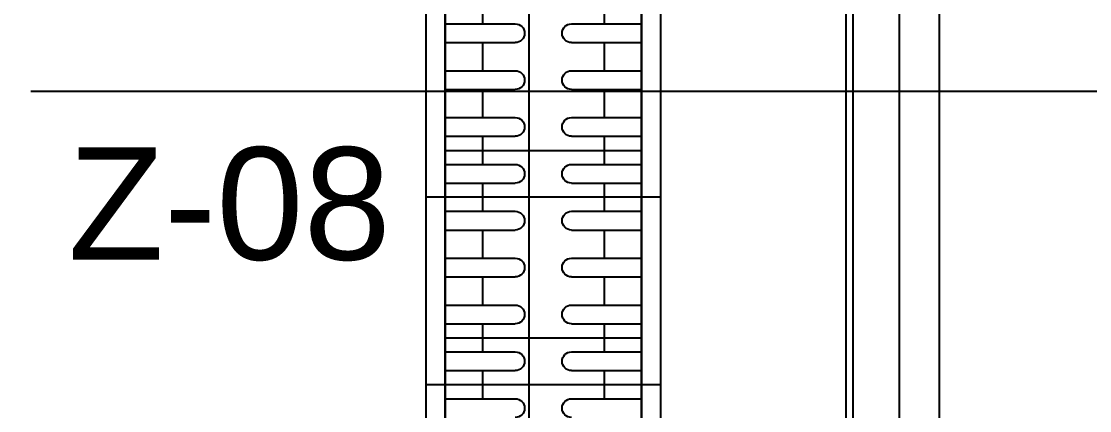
# Model space of a CAD drawing. Header units: inches. Extents: x 21 to 38546, y 13 to 15001.
# Drawn here: x 4344.9 to 4401.9, y 1151.4 to 1172.2 of the extents above; entities that cross this region are included whole.
import ezdxf

# ---------------------------------------------------------------- set-up
doc = ezdxf.new("R2010")
doc.units = ezdxf.units.IN
doc.header["$MEASUREMENT"] = 0
for name, color, linetype in [('pex_boru_dönüş', 5, 'Continuous'), ('pex_boru_gidiş', 1, 'Continuous'), ('RAD-MAHAL', 2, 'Continuous'), ('RAST-IST-RADYATÖR-DİNAMİK BLOK', 83, 'Continuous')]:
    doc.layers.add(name, color=color, linetype=linetype)
doc.layers.add('Z_MİM_-KM-WALL', color=8, linetype='Continuous', lineweight=25)
doc.layers.add('Z_MİM_-KM-WALL-PLASTER', color=8, linetype='Continuous', lineweight=25)
doc.styles.get("Standard").update_dxf_attribs({"font": 'arial.ttf'})

# ---------------------------------------------------------------- blocks, each defined once
blk = doc.blocks.new('IS_RADYATOR_TAG_MRD')
at = {"layer": 'RAD-MAHAL'}
blk.add_lwpolyline([(0, 0), (130, 0), (130, 36), (0, 36)], dxfattribs=at)
blk = doc.blocks.new('IS_RADYATOR-PLAN-120')
at = {"layer": 'RAST-IST-RADYATÖR-DİNAMİK BLOK', "color": 7}
for p, q in [((110.75, 11.5), (110.75, 7.75)), ((111.75, 11.5), (111.75, 7.75)), ((113.25, 11.5), (113.25, 7.75)), ((114.25, 11.5), (114.25, 7.75)), ((115.75, 11.5), (115.75, 7.75)), ((116.75, 11.5), (116.75, 7.75)), ((110, 9.5), (110.75, 9.5)), ((111.75, 9.5), (112.5, 9.5)), ((112.5, 9.5), (113.25, 9.5)), ((114.25, 9.5), (115, 9.5)), ((115, 9.5), (115.75, 9.5)), ((116.75, 9.5), (117.5, 9.5)), ((110.75, 4.75), (110.75, 1)), ((111.75, 4.75), (111.75, 1)), ((113.25, 4.75), (113.25, 1)), ((114.25, 4.75), (114.25, 1)), ((115.75, 4.75), (115.75, 1)), ((116.75, 4.75), (116.75, 1)), ((110, 3), (110.75, 3)), ((111.75, 3), (112.5, 3)), ((112.5, 3), (113.25, 3)), ((114.25, 3), (115, 3)), ((115, 3), (115.75, 3)), ((116.75, 3), (117.5, 3))]:
    blk.add_line(p, q, dxfattribs=at)
at = {"layer": 'RAST-IST-RADYATÖR-DİNAMİK BLOK'}
for points in [[(0, 0), (120, 0), (120, 12.5), (0, 12.5)], [(2.5, 11.5), (117.5, 11.5), (117.5, 1), (2.5, 1)]]:
    blk.add_lwpolyline(points, dxfattribs=at)
at = {"layer": 'RAST-IST-RADYATÖR-DİNAMİK BLOK', "color": 7}
for centre, start, end in [((111.25, 7.75), 180, 0), ((113.75, 7.75), 180, 0), ((116.25, 7.75), 180, 0), ((111.25, 4.75), 0, 180), ((113.75, 4.75), 0, 180), ((116.25, 4.75), 0, 180)]:
    blk.add_arc(centre, 0.5, start, end, dxfattribs=at)
blk = doc.blocks.new('IS_RADYATOR-PLAN-130')
at = {"layer": 'RAST-IST-RADYATÖR-DİNAMİK BLOK', "color": 7}
for p, q in [((110.75, 11.5), (110.75, 7.75)), ((111.75, 11.5), (111.75, 7.75)), ((113.25, 11.5), (113.25, 7.75)), ((114.25, 11.5), (114.25, 7.75)), ((115.75, 11.5), (115.75, 7.75)), ((116.75, 11.5), (116.75, 7.75)), ((118.25, 11.5), (118.25, 7.75)), ((119.25, 11.5), (119.25, 7.75)), ((120.75, 11.5), (120.75, 7.75)), ((121.75, 11.5), (121.75, 7.75)), ((123.25, 11.5), (123.25, 7.75)), ((124.25, 11.5), (124.25, 7.75)), ((125.75, 11.5), (125.75, 7.75)), ((126.75, 11.5), (126.75, 7.75)), ((110, 9.5), (110.75, 9.5)), ((111.75, 9.5), (112.5, 9.5)), ((112.5, 9.5), (113.25, 9.5)), ((114.25, 9.5), (115, 9.5)), ((115, 9.5), (115.75, 9.5)), ((116.75, 9.5), (117.5, 9.5)), ((117.5, 9.5), (118.25, 9.5)), ((119.25, 9.5), (120, 9.5)), ((120, 9.5), (120.75, 9.5)), ((121.75, 9.5), (122.5, 9.5)), ((122.5, 9.5), (123.25, 9.5)), ((124.25, 9.5), (125, 9.5)), ((125, 9.5), (125.75, 9.5)), ((126.75, 9.5), (127.5, 9.5)), ((110.75, 4.75), (110.75, 1)), ((111.75, 4.75), (111.75, 1)), ((113.25, 4.75), (113.25, 1)), ((114.25, 4.75), (114.25, 1)), ((115.75, 4.75), (115.75, 1)), ((116.75, 4.75), (116.75, 1)), ((118.25, 4.75), (118.25, 1)), ((119.25, 4.75), (119.25, 1)), ((120.75, 4.75), (120.75, 1)), ((121.75, 4.75), (121.75, 1)), ((123.25, 4.75), (123.25, 1)), ((124.25, 4.75), (124.25, 1)), ((125.75, 4.75), (125.75, 1)), ((126.75, 4.75), (126.75, 1)), ((110, 3), (110.75, 3)), ((111.75, 3), (112.5, 3)), ((112.5, 3), (113.25, 3)), ((114.25, 3), (115, 3)), ((115, 3), (115.75, 3)), ((116.75, 3), (117.5, 3)), ((117.5, 3), (118.25, 3)), ((119.25, 3), (120, 3)), ((120, 3), (120.75, 3)), ((121.75, 3), (122.5, 3)), ((122.5, 3), (123.25, 3)), ((124.25, 3), (125, 3)), ((125, 3), (125.75, 3)), ((126.75, 3), (127.5, 3))]:
    blk.add_line(p, q, dxfattribs=at)
at = {"layer": 'RAST-IST-RADYATÖR-DİNAMİK BLOK'}
for points in [[(0, 0), (130, 0), (130, 12.5), (0, 12.5)], [(2.5, 11.5), (127.5, 11.5), (127.5, 1), (2.5, 1)]]:
    blk.add_lwpolyline(points, dxfattribs=at)
at = {"layer": 'RAST-IST-RADYATÖR-DİNAMİK BLOK', "color": 7}
for centre, start, end in [((111.25, 7.75), 180, 0), ((113.75, 7.75), 180, 0), ((116.25, 7.75), 180, 0), ((118.75, 7.75), 180, 0), ((121.25, 7.75), 180, 0), ((123.75, 7.75), 180, 0), ((126.25, 7.75), 180, 0), ((111.25, 4.75), 0, 180), ((113.75, 4.75), 0, 180), ((116.25, 4.75), 0, 180), ((118.75, 4.75), 0, 180), ((121.25, 4.75), 0, 180), ((123.75, 4.75), 0, 180), ((126.25, 4.75), 0, 180)]:
    blk.add_arc(centre, 0.5, start, end, dxfattribs=at)
blk = doc.blocks.new('IS_RADYATOR-PLAN-140')
at = {"layer": 'RAST-IST-RADYATÖR-DİNAMİK BLOK', "color": 7}
for p, q in [((110.75, 11.5), (110.75, 7.75)), ((111.75, 11.5), (111.75, 7.75)), ((113.25, 11.5), (113.25, 7.75)), ((114.25, 11.5), (114.25, 7.75)), ((115.75, 11.5), (115.75, 7.75)), ((116.75, 11.5), (116.75, 7.75)), ((118.25, 11.5), (118.25, 7.75)), ((119.25, 11.5), (119.25, 7.75)), ((120.75, 11.5), (120.75, 7.75)), ((121.75, 11.5), (121.75, 7.75)), ((123.25, 11.5), (123.25, 7.75)), ((124.25, 11.5), (124.25, 7.75)), ((125.75, 11.5), (125.75, 7.75)), ((126.75, 11.5), (126.75, 7.75)), ((128.25, 11.5), (128.25, 7.75)), ((129.25, 11.5), (129.25, 7.75)), ((130.75, 11.5), (130.75, 7.75)), ((110, 9.5), (110.75, 9.5)), ((111.75, 9.5), (112.5, 9.5)), ((112.5, 9.5), (113.25, 9.5)), ((114.25, 9.5), (115, 9.5)), ((115, 9.5), (115.75, 9.5)), ((116.75, 9.5), (117.5, 9.5)), ((117.5, 9.5), (118.25, 9.5)), ((119.25, 9.5), (120, 9.5)), ((120, 9.5), (120.75, 9.5)), ((121.75, 9.5), (122.5, 9.5)), ((122.5, 9.5), (123.25, 9.5)), ((124.25, 9.5), (125, 9.5)), ((125, 9.5), (125.75, 9.5)), ((126.75, 9.5), (127.5, 9.5)), ((127.5, 9.5), (128.25, 9.5)), ((129.25, 9.5), (130, 9.5)), ((130, 9.5), (130.75, 9.5)), ((110.75, 4.75), (110.75, 1)), ((111.75, 4.75), (111.75, 1)), ((113.25, 4.75), (113.25, 1)), ((114.25, 4.75), (114.25, 1)), ((115.75, 4.75), (115.75, 1)), ((116.75, 4.75), (116.75, 1)), ((118.25, 4.75), (118.25, 1)), ((119.25, 4.75), (119.25, 1)), ((120.75, 4.75), (120.75, 1)), ((121.75, 4.75), (121.75, 1)), ((123.25, 4.75), (123.25, 1)), ((124.25, 4.75), (124.25, 1)), ((125.75, 4.75), (125.75, 1)), ((126.75, 4.75), (126.75, 1)), ((128.25, 4.75), (128.25, 1)), ((129.25, 4.75), (129.25, 1)), ((130.75, 4.75), (130.75, 1)), ((110, 3), (110.75, 3)), ((111.75, 3), (112.5, 3)), ((112.5, 3), (113.25, 3)), ((114.25, 3), (115, 3)), ((115, 3), (115.75, 3)), ((116.75, 3), (117.5, 3)), ((117.5, 3), (118.25, 3)), ((119.25, 3), (120, 3)), ((120, 3), (120.75, 3)), ((121.75, 3), (122.5, 3)), ((122.5, 3), (123.25, 3)), ((124.25, 3), (125, 3)), ((125, 3), (125.75, 3)), ((126.75, 3), (127.5, 3)), ((127.5, 3), (128.25, 3)), ((129.25, 3), (130, 3)), ((130, 3), (130.75, 3))]:
    blk.add_line(p, q, dxfattribs=at)
at = {"layer": 'RAST-IST-RADYATÖR-DİNAMİK BLOK'}
for points in [[(0, 0), (140, 0), (140, 12.5), (0, 12.5)], [(2.5, 11.5), (137.5, 11.5), (137.5, 1), (2.5, 1)]]:
    blk.add_lwpolyline(points, dxfattribs=at)
at = {"layer": 'RAST-IST-RADYATÖR-DİNAMİK BLOK', "color": 7}
for centre, start, end in [((111.25, 7.75), 180, 0), ((113.75, 7.75), 180, 0), ((116.25, 7.75), 180, 0), ((118.75, 7.75), 180, 0), ((121.25, 7.75), 180, 0), ((123.75, 7.75), 180, 0), ((126.25, 7.75), 180, 0), ((128.75, 7.75), 180, 0), ((131.25, 7.75), 180, 0), ((111.25, 4.75), 0, 180), ((113.75, 4.75), 0, 180), ((116.25, 4.75), 0, 180), ((118.75, 4.75), 0, 180), ((121.25, 4.75), 0, 180), ((123.75, 4.75), 0, 180), ((126.25, 4.75), 0, 180), ((128.75, 4.75), 0, 180), ((131.25, 4.75), 0, 180)]:
    blk.add_arc(centre, 0.5, start, end, dxfattribs=at)
blk = doc.blocks.new('IS_RADYATOR-PLAN-150')
at = {"layer": 'RAST-IST-RADYATÖR-DİNAMİK BLOK', "color": 7}
for p, q in [((110.75, 11.5), (110.75, 7.75)), ((111.75, 11.5), (111.75, 7.75)), ((113.25, 11.5), (113.25, 7.75)), ((114.25, 11.5), (114.25, 7.75)), ((115.75, 11.5), (115.75, 7.75)), ((116.75, 11.5), (116.75, 7.75)), ((118.25, 11.5), (118.25, 7.75)), ((119.25, 11.5), (119.25, 7.75)), ((120.75, 11.5), (120.75, 7.75)), ((121.75, 11.5), (121.75, 7.75)), ((123.25, 11.5), (123.25, 7.75)), ((124.25, 11.5), (124.25, 7.75)), ((125.75, 11.5), (125.75, 7.75)), ((126.75, 11.5), (126.75, 7.75)), ((128.25, 11.5), (128.25, 7.75)), ((129.25, 11.5), (129.25, 7.75)), ((130.75, 11.5), (130.75, 7.75)), ((110, 9.5), (110.75, 9.5)), ((111.75, 9.5), (112.5, 9.5)), ((112.5, 9.5), (113.25, 9.5)), ((114.25, 9.5), (115, 9.5)), ((115, 9.5), (115.75, 9.5)), ((116.75, 9.5), (117.5, 9.5)), ((117.5, 9.5), (118.25, 9.5)), ((119.25, 9.5), (120, 9.5)), ((120, 9.5), (120.75, 9.5)), ((121.75, 9.5), (122.5, 9.5)), ((122.5, 9.5), (123.25, 9.5)), ((124.25, 9.5), (125, 9.5)), ((125, 9.5), (125.75, 9.5)), ((126.75, 9.5), (127.5, 9.5)), ((127.5, 9.5), (128.25, 9.5)), ((129.25, 9.5), (130, 9.5)), ((130, 9.5), (130.75, 9.5)), ((110.75, 4.75), (110.75, 1)), ((111.75, 4.75), (111.75, 1)), ((113.25, 4.75), (113.25, 1)), ((114.25, 4.75), (114.25, 1)), ((115.75, 4.75), (115.75, 1)), ((116.75, 4.75), (116.75, 1)), ((118.25, 4.75), (118.25, 1)), ((119.25, 4.75), (119.25, 1)), ((120.75, 4.75), (120.75, 1)), ((121.75, 4.75), (121.75, 1)), ((123.25, 4.75), (123.25, 1)), ((124.25, 4.75), (124.25, 1)), ((125.75, 4.75), (125.75, 1)), ((126.75, 4.75), (126.75, 1)), ((128.25, 4.75), (128.25, 1)), ((129.25, 4.75), (129.25, 1)), ((130.75, 4.75), (130.75, 1)), ((110, 3), (110.75, 3)), ((111.75, 3), (112.5, 3)), ((112.5, 3), (113.25, 3)), ((114.25, 3), (115, 3)), ((115, 3), (115.75, 3)), ((116.75, 3), (117.5, 3)), ((117.5, 3), (118.25, 3)), ((119.25, 3), (120, 3)), ((120, 3), (120.75, 3)), ((121.75, 3), (122.5, 3)), ((122.5, 3), (123.25, 3)), ((124.25, 3), (125, 3)), ((125, 3), (125.75, 3)), ((126.75, 3), (127.5, 3)), ((127.5, 3), (128.25, 3)), ((129.25, 3), (130, 3)), ((130, 3), (130.75, 3))]:
    blk.add_line(p, q, dxfattribs=at)
at = {"layer": 'RAST-IST-RADYATÖR-DİNAMİK BLOK'}
for points in [[(-5, 0), (145, 0), (145, 12.5), (-5, 12.5)], [(-2.5, 11.5), (142.5, 11.5), (142.5, 1), (-2.5, 1)]]:
    blk.add_lwpolyline(points, dxfattribs=at)
at = {"layer": 'RAST-IST-RADYATÖR-DİNAMİK BLOK', "color": 7}
for centre, start, end in [((111.25, 7.75), 180, 0), ((113.75, 7.75), 180, 0), ((116.25, 7.75), 180, 0), ((118.75, 7.75), 180, 0), ((121.25, 7.75), 180, 0), ((123.75, 7.75), 180, 0), ((126.25, 7.75), 180, 0), ((128.75, 7.75), 180, 0), ((131.25, 7.75), 180, 0), ((111.25, 4.75), 0, 180), ((113.75, 4.75), 0, 180), ((116.25, 4.75), 0, 180), ((118.75, 4.75), 0, 180), ((121.25, 4.75), 0, 180), ((123.75, 4.75), 0, 180), ((126.25, 4.75), 0, 180), ((128.75, 4.75), 0, 180), ((131.25, 4.75), 0, 180)]:
    blk.add_arc(centre, 0.5, start, end, dxfattribs=at)
blk = doc.blocks.new('IS_RADYATOR-PLAN-160')
at = {"layer": 'RAST-IST-RADYATÖR-DİNAMİK BLOK', "color": 7}
for p, q in [((110.75, 11.5), (110.75, 7.75)), ((111.75, 11.5), (111.75, 7.75)), ((113.25, 11.5), (113.25, 7.75)), ((114.25, 11.5), (114.25, 7.75)), ((115.75, 11.5), (115.75, 7.75)), ((116.75, 11.5), (116.75, 7.75)), ((118.25, 11.5), (118.25, 7.75)), ((119.25, 11.5), (119.25, 7.75)), ((120.75, 11.5), (120.75, 7.75)), ((121.75, 11.5), (121.75, 7.75)), ((123.25, 11.5), (123.25, 7.75)), ((124.25, 11.5), (124.25, 7.75)), ((125.75, 11.5), (125.75, 7.75)), ((126.75, 11.5), (126.75, 7.75)), ((128.25, 11.5), (128.25, 7.75)), ((129.25, 11.5), (129.25, 7.75)), ((130.75, 11.5), (130.75, 7.75)), ((110, 9.5), (110.75, 9.5)), ((111.75, 9.5), (112.5, 9.5)), ((112.5, 9.5), (113.25, 9.5)), ((114.25, 9.5), (115, 9.5)), ((115, 9.5), (115.75, 9.5)), ((116.75, 9.5), (117.5, 9.5)), ((117.5, 9.5), (118.25, 9.5)), ((119.25, 9.5), (120, 9.5)), ((120, 9.5), (120.75, 9.5)), ((121.75, 9.5), (122.5, 9.5)), ((122.5, 9.5), (123.25, 9.5)), ((124.25, 9.5), (125, 9.5)), ((125, 9.5), (125.75, 9.5)), ((126.75, 9.5), (127.5, 9.5)), ((127.5, 9.5), (128.25, 9.5)), ((129.25, 9.5), (130, 9.5)), ((130, 9.5), (130.75, 9.5)), ((110.75, 4.75), (110.75, 1)), ((111.75, 4.75), (111.75, 1)), ((113.25, 4.75), (113.25, 1)), ((114.25, 4.75), (114.25, 1)), ((115.75, 4.75), (115.75, 1)), ((116.75, 4.75), (116.75, 1)), ((118.25, 4.75), (118.25, 1)), ((119.25, 4.75), (119.25, 1)), ((120.75, 4.75), (120.75, 1)), ((121.75, 4.75), (121.75, 1)), ((123.25, 4.75), (123.25, 1)), ((124.25, 4.75), (124.25, 1)), ((125.75, 4.75), (125.75, 1)), ((126.75, 4.75), (126.75, 1)), ((128.25, 4.75), (128.25, 1)), ((129.25, 4.75), (129.25, 1)), ((130.75, 4.75), (130.75, 1)), ((110, 3), (110.75, 3)), ((111.75, 3), (112.5, 3)), ((112.5, 3), (113.25, 3)), ((114.25, 3), (115, 3)), ((115, 3), (115.75, 3)), ((116.75, 3), (117.5, 3)), ((117.5, 3), (118.25, 3)), ((119.25, 3), (120, 3)), ((120, 3), (120.75, 3)), ((121.75, 3), (122.5, 3)), ((122.5, 3), (123.25, 3)), ((124.25, 3), (125, 3)), ((125, 3), (125.75, 3)), ((126.75, 3), (127.5, 3)), ((127.5, 3), (128.25, 3)), ((129.25, 3), (130, 3)), ((130, 3), (130.75, 3))]:
    blk.add_line(p, q, dxfattribs=at)
at = {"layer": 'RAST-IST-RADYATÖR-DİNAMİK BLOK'}
for points in [[(-5, 0), (155, 0), (155, 12.5), (-5, 12.5)], [(-2.5, 11.5), (152.5, 11.5), (152.5, 1), (-2.5, 1)]]:
    blk.add_lwpolyline(points, dxfattribs=at)
at = {"layer": 'RAST-IST-RADYATÖR-DİNAMİK BLOK', "color": 7}
for centre, start, end in [((111.25, 7.75), 180, 0), ((113.75, 7.75), 180, 0), ((116.25, 7.75), 180, 0), ((118.75, 7.75), 180, 0), ((121.25, 7.75), 180, 0), ((123.75, 7.75), 180, 0), ((126.25, 7.75), 180, 0), ((128.75, 7.75), 180, 0), ((131.25, 7.75), 180, 0), ((111.25, 4.75), 0, 180), ((113.75, 4.75), 0, 180), ((116.25, 4.75), 0, 180), ((118.75, 4.75), 0, 180), ((121.25, 4.75), 0, 180), ((123.75, 4.75), 0, 180), ((126.25, 4.75), 0, 180), ((128.75, 4.75), 0, 180), ((131.25, 4.75), 0, 180)]:
    blk.add_arc(centre, 0.5, start, end, dxfattribs=at)
blk = doc.blocks.new('IS_RADYATOR-PLAN-170')
at = {"layer": 'RAST-IST-RADYATÖR-DİNAMİK BLOK', "color": 7}
for p, q in [((110.75, 11.5), (110.75, 7.75)), ((111.75, 11.5), (111.75, 7.75)), ((113.25, 11.5), (113.25, 7.75)), ((114.25, 11.5), (114.25, 7.75)), ((115.75, 11.5), (115.75, 7.75)), ((116.75, 11.5), (116.75, 7.75)), ((118.25, 11.5), (118.25, 7.75)), ((119.25, 11.5), (119.25, 7.75)), ((120.75, 11.5), (120.75, 7.75)), ((121.75, 11.5), (121.75, 7.75)), ((123.25, 11.5), (123.25, 7.75)), ((124.25, 11.5), (124.25, 7.75)), ((125.75, 11.5), (125.75, 7.75)), ((126.75, 11.5), (126.75, 7.75)), ((128.25, 11.5), (128.25, 7.75)), ((129.25, 11.5), (129.25, 7.75)), ((130.75, 11.5), (130.75, 7.75)), ((110, 9.5), (110.75, 9.5)), ((111.75, 9.5), (112.5, 9.5)), ((112.5, 9.5), (113.25, 9.5)), ((114.25, 9.5), (115, 9.5)), ((115, 9.5), (115.75, 9.5)), ((116.75, 9.5), (117.5, 9.5)), ((117.5, 9.5), (118.25, 9.5)), ((119.25, 9.5), (120, 9.5)), ((120, 9.5), (120.75, 9.5)), ((121.75, 9.5), (122.5, 9.5)), ((122.5, 9.5), (123.25, 9.5)), ((124.25, 9.5), (125, 9.5)), ((125, 9.5), (125.75, 9.5)), ((126.75, 9.5), (127.5, 9.5)), ((127.5, 9.5), (128.25, 9.5)), ((129.25, 9.5), (130, 9.5)), ((130, 9.5), (130.75, 9.5)), ((110.75, 4.75), (110.75, 1)), ((111.75, 4.75), (111.75, 1)), ((113.25, 4.75), (113.25, 1)), ((114.25, 4.75), (114.25, 1)), ((115.75, 4.75), (115.75, 1)), ((116.75, 4.75), (116.75, 1)), ((118.25, 4.75), (118.25, 1)), ((119.25, 4.75), (119.25, 1)), ((120.75, 4.75), (120.75, 1)), ((121.75, 4.75), (121.75, 1)), ((123.25, 4.75), (123.25, 1)), ((124.25, 4.75), (124.25, 1)), ((125.75, 4.75), (125.75, 1)), ((126.75, 4.75), (126.75, 1)), ((128.25, 4.75), (128.25, 1)), ((129.25, 4.75), (129.25, 1)), ((130.75, 4.75), (130.75, 1)), ((110, 3), (110.75, 3)), ((111.75, 3), (112.5, 3)), ((112.5, 3), (113.25, 3)), ((114.25, 3), (115, 3)), ((115, 3), (115.75, 3)), ((116.75, 3), (117.5, 3)), ((117.5, 3), (118.25, 3)), ((119.25, 3), (120, 3)), ((120, 3), (120.75, 3)), ((121.75, 3), (122.5, 3)), ((122.5, 3), (123.25, 3)), ((124.25, 3), (125, 3)), ((125, 3), (125.75, 3)), ((126.75, 3), (127.5, 3)), ((127.5, 3), (128.25, 3)), ((129.25, 3), (130, 3)), ((130, 3), (130.75, 3))]:
    blk.add_line(p, q, dxfattribs=at)
at = {"layer": 'RAST-IST-RADYATÖR-DİNAMİK BLOK'}
for points in [[(-5, 0), (165, 0), (165, 12.5), (-5, 12.5)], [(-2.5, 11.5), (162.5, 11.5), (162.5, 1), (-2.5, 1)]]:
    blk.add_lwpolyline(points, dxfattribs=at)
at = {"layer": 'RAST-IST-RADYATÖR-DİNAMİK BLOK', "color": 7}
for centre, start, end in [((111.25, 7.75), 180, 0), ((113.75, 7.75), 180, 0), ((116.25, 7.75), 180, 0), ((118.75, 7.75), 180, 0), ((121.25, 7.75), 180, 0), ((123.75, 7.75), 180, 0), ((126.25, 7.75), 180, 0), ((128.75, 7.75), 180, 0), ((131.25, 7.75), 180, 0), ((111.25, 4.75), 0, 180), ((113.75, 4.75), 0, 180), ((116.25, 4.75), 0, 180), ((118.75, 4.75), 0, 180), ((121.25, 4.75), 0, 180), ((123.75, 4.75), 0, 180), ((126.25, 4.75), 0, 180), ((128.75, 4.75), 0, 180), ((131.25, 4.75), 0, 180)]:
    blk.add_arc(centre, 0.5, start, end, dxfattribs=at)
blk = doc.blocks.new('IS_RADYATOR-PLAN-180')
at = {"layer": 'RAST-IST-RADYATÖR-DİNAMİK BLOK', "color": 7}
for p, q in [((110.75, 11.5), (110.75, 7.75)), ((111.75, 11.5), (111.75, 7.75)), ((113.25, 11.5), (113.25, 7.75)), ((114.25, 11.5), (114.25, 7.75)), ((115.75, 11.5), (115.75, 7.75)), ((116.75, 11.5), (116.75, 7.75)), ((118.25, 11.5), (118.25, 7.75)), ((119.25, 11.5), (119.25, 7.75)), ((120.75, 11.5), (120.75, 7.75)), ((121.75, 11.5), (121.75, 7.75)), ((123.25, 11.5), (123.25, 7.75)), ((124.25, 11.5), (124.25, 7.75)), ((125.75, 11.5), (125.75, 7.75)), ((126.75, 11.5), (126.75, 7.75)), ((128.25, 11.5), (128.25, 7.75)), ((129.25, 11.5), (129.25, 7.75)), ((130.75, 11.5), (130.75, 7.75)), ((110, 9.5), (110.75, 9.5)), ((111.75, 9.5), (112.5, 9.5)), ((112.5, 9.5), (113.25, 9.5)), ((114.25, 9.5), (115, 9.5)), ((115, 9.5), (115.75, 9.5)), ((116.75, 9.5), (117.5, 9.5)), ((117.5, 9.5), (118.25, 9.5)), ((119.25, 9.5), (120, 9.5)), ((120, 9.5), (120.75, 9.5)), ((121.75, 9.5), (122.5, 9.5)), ((122.5, 9.5), (123.25, 9.5)), ((124.25, 9.5), (125, 9.5)), ((125, 9.5), (125.75, 9.5)), ((126.75, 9.5), (127.5, 9.5)), ((127.5, 9.5), (128.25, 9.5)), ((129.25, 9.5), (130, 9.5)), ((130, 9.5), (130.75, 9.5)), ((110.75, 4.75), (110.75, 1)), ((111.75, 4.75), (111.75, 1)), ((113.25, 4.75), (113.25, 1)), ((114.25, 4.75), (114.25, 1)), ((115.75, 4.75), (115.75, 1)), ((116.75, 4.75), (116.75, 1)), ((118.25, 4.75), (118.25, 1)), ((119.25, 4.75), (119.25, 1)), ((120.75, 4.75), (120.75, 1)), ((121.75, 4.75), (121.75, 1)), ((123.25, 4.75), (123.25, 1)), ((124.25, 4.75), (124.25, 1)), ((125.75, 4.75), (125.75, 1)), ((126.75, 4.75), (126.75, 1)), ((128.25, 4.75), (128.25, 1)), ((129.25, 4.75), (129.25, 1)), ((130.75, 4.75), (130.75, 1)), ((110, 3), (110.75, 3)), ((111.75, 3), (112.5, 3)), ((112.5, 3), (113.25, 3)), ((114.25, 3), (115, 3)), ((115, 3), (115.75, 3)), ((116.75, 3), (117.5, 3)), ((117.5, 3), (118.25, 3)), ((119.25, 3), (120, 3)), ((120, 3), (120.75, 3)), ((121.75, 3), (122.5, 3)), ((122.5, 3), (123.25, 3)), ((124.25, 3), (125, 3)), ((125, 3), (125.75, 3)), ((126.75, 3), (127.5, 3)), ((127.5, 3), (128.25, 3)), ((129.25, 3), (130, 3)), ((130, 3), (130.75, 3))]:
    blk.add_line(p, q, dxfattribs=at)
at = {"layer": 'RAST-IST-RADYATÖR-DİNAMİK BLOK'}
for points in [[(-5, 0), (175, 0), (175, 12.5), (-5, 12.5)], [(-2.5, 11.5), (172.5, 11.5), (172.5, 1), (-2.5, 1)]]:
    blk.add_lwpolyline(points, dxfattribs=at)
at = {"layer": 'RAST-IST-RADYATÖR-DİNAMİK BLOK', "color": 7}
for centre, start, end in [((111.25, 7.75), 180, 0), ((113.75, 7.75), 180, 0), ((116.25, 7.75), 180, 0), ((118.75, 7.75), 180, 0), ((121.25, 7.75), 180, 0), ((123.75, 7.75), 180, 0), ((126.25, 7.75), 180, 0), ((128.75, 7.75), 180, 0), ((131.25, 7.75), 180, 0), ((111.25, 4.75), 0, 180), ((113.75, 4.75), 0, 180), ((116.25, 4.75), 0, 180), ((118.75, 4.75), 0, 180), ((121.25, 4.75), 0, 180), ((123.75, 4.75), 0, 180), ((126.25, 4.75), 0, 180), ((128.75, 4.75), 0, 180), ((131.25, 4.75), 0, 180)]:
    blk.add_arc(centre, 0.5, start, end, dxfattribs=at)
blk = doc.blocks.new('IS_RADYATOR-PLAN-190')
at = {"layer": 'RAST-IST-RADYATÖR-DİNAMİK BLOK', "color": 7}
for p, q in [((110.75, 11.5), (110.75, 7.75)), ((111.75, 11.5), (111.75, 7.75)), ((113.25, 11.5), (113.25, 7.75)), ((114.25, 11.5), (114.25, 7.75)), ((115.75, 11.5), (115.75, 7.75)), ((116.75, 11.5), (116.75, 7.75)), ((118.25, 11.5), (118.25, 7.75)), ((119.25, 11.5), (119.25, 7.75)), ((120.75, 11.5), (120.75, 7.75)), ((121.75, 11.5), (121.75, 7.75)), ((123.25, 11.5), (123.25, 7.75)), ((124.25, 11.5), (124.25, 7.75)), ((125.75, 11.5), (125.75, 7.75)), ((126.75, 11.5), (126.75, 7.75)), ((128.25, 11.5), (128.25, 7.75)), ((129.25, 11.5), (129.25, 7.75)), ((130.75, 11.5), (130.75, 7.75)), ((110, 9.5), (110.75, 9.5)), ((111.75, 9.5), (112.5, 9.5)), ((112.5, 9.5), (113.25, 9.5)), ((114.25, 9.5), (115, 9.5)), ((115, 9.5), (115.75, 9.5)), ((116.75, 9.5), (117.5, 9.5)), ((117.5, 9.5), (118.25, 9.5)), ((119.25, 9.5), (120, 9.5)), ((120, 9.5), (120.75, 9.5)), ((121.75, 9.5), (122.5, 9.5)), ((122.5, 9.5), (123.25, 9.5)), ((124.25, 9.5), (125, 9.5)), ((125, 9.5), (125.75, 9.5)), ((126.75, 9.5), (127.5, 9.5)), ((127.5, 9.5), (128.25, 9.5)), ((129.25, 9.5), (130, 9.5)), ((130, 9.5), (130.75, 9.5)), ((110.75, 4.75), (110.75, 1)), ((111.75, 4.75), (111.75, 1)), ((113.25, 4.75), (113.25, 1)), ((114.25, 4.75), (114.25, 1)), ((115.75, 4.75), (115.75, 1)), ((116.75, 4.75), (116.75, 1)), ((118.25, 4.75), (118.25, 1)), ((119.25, 4.75), (119.25, 1)), ((120.75, 4.75), (120.75, 1)), ((121.75, 4.75), (121.75, 1)), ((123.25, 4.75), (123.25, 1)), ((124.25, 4.75), (124.25, 1)), ((125.75, 4.75), (125.75, 1)), ((126.75, 4.75), (126.75, 1)), ((128.25, 4.75), (128.25, 1)), ((129.25, 4.75), (129.25, 1)), ((130.75, 4.75), (130.75, 1)), ((110, 3), (110.75, 3)), ((111.75, 3), (112.5, 3)), ((112.5, 3), (113.25, 3)), ((114.25, 3), (115, 3)), ((115, 3), (115.75, 3)), ((116.75, 3), (117.5, 3)), ((117.5, 3), (118.25, 3)), ((119.25, 3), (120, 3)), ((120, 3), (120.75, 3)), ((121.75, 3), (122.5, 3)), ((122.5, 3), (123.25, 3)), ((124.25, 3), (125, 3)), ((125, 3), (125.75, 3)), ((126.75, 3), (127.5, 3)), ((127.5, 3), (128.25, 3)), ((129.25, 3), (130, 3)), ((130, 3), (130.75, 3))]:
    blk.add_line(p, q, dxfattribs=at)
at = {"layer": 'RAST-IST-RADYATÖR-DİNAMİK BLOK'}
for points in [[(-5, 0), (185, 0), (185, 12.5), (-5, 12.5)], [(182.5, 11.5), (-2.5, 11.5), (-2.5, 1), (182.5, 1)]]:
    blk.add_lwpolyline(points, dxfattribs=at)
at = {"layer": 'RAST-IST-RADYATÖR-DİNAMİK BLOK', "color": 7}
for centre, start, end in [((111.25, 7.75), 180, 0), ((113.75, 7.75), 180, 0), ((116.25, 7.75), 180, 0), ((118.75, 7.75), 180, 0), ((121.25, 7.75), 180, 0), ((123.75, 7.75), 180, 0), ((126.25, 7.75), 180, 0), ((128.75, 7.75), 180, 0), ((131.25, 7.75), 180, 0), ((111.25, 4.75), 0, 180), ((113.75, 4.75), 0, 180), ((116.25, 4.75), 0, 180), ((118.75, 4.75), 0, 180), ((121.25, 4.75), 0, 180), ((123.75, 4.75), 0, 180), ((126.25, 4.75), 0, 180), ((128.75, 4.75), 0, 180), ((131.25, 4.75), 0, 180)]:
    blk.add_arc(centre, 0.5, start, end, dxfattribs=at)
blk = doc.blocks.new('IS_RADYATOR-PLAN-200')
at = {"layer": 'RAST-IST-RADYATÖR-DİNAMİK BLOK', "color": 7}
for p, q in [((115.75, 11.5), (115.75, 7.75)), ((116.75, 11.5), (116.75, 7.75)), ((118.25, 11.5), (118.25, 7.75)), ((119.25, 11.5), (119.25, 7.75)), ((120.75, 11.5), (120.75, 7.75)), ((121.75, 11.5), (121.75, 7.75)), ((123.25, 11.5), (123.25, 7.75)), ((124.25, 11.5), (124.25, 7.75)), ((125.75, 11.5), (125.75, 7.75)), ((126.75, 11.5), (126.75, 7.75)), ((128.25, 11.5), (128.25, 7.75)), ((129.25, 11.5), (129.25, 7.75)), ((130.75, 11.5), (130.75, 7.75)), ((131.75, 11.5), (131.75, 7.75)), ((133.25, 11.5), (133.25, 7.75)), ((134.25, 11.5), (134.25, 7.75)), ((135.75, 11.5), (135.75, 7.75)), ((115, 9.5), (115.75, 9.5)), ((116.75, 9.5), (117.5, 9.5)), ((117.5, 9.5), (118.25, 9.5)), ((119.25, 9.5), (120, 9.5)), ((120, 9.5), (120.75, 9.5)), ((121.75, 9.5), (122.5, 9.5)), ((122.5, 9.5), (123.25, 9.5)), ((124.25, 9.5), (125, 9.5)), ((125, 9.5), (125.75, 9.5)), ((126.75, 9.5), (127.5, 9.5)), ((127.5, 9.5), (128.25, 9.5)), ((129.25, 9.5), (130, 9.5)), ((130, 9.5), (130.75, 9.5)), ((131.75, 9.5), (132.5, 9.5)), ((132.5, 9.5), (133.25, 9.5)), ((134.25, 9.5), (135, 9.5)), ((135, 9.5), (135.75, 9.5)), ((115.75, 4.75), (115.75, 1)), ((116.75, 4.75), (116.75, 1)), ((118.25, 4.75), (118.25, 1)), ((119.25, 4.75), (119.25, 1)), ((120.75, 4.75), (120.75, 1)), ((121.75, 4.75), (121.75, 1)), ((123.25, 4.75), (123.25, 1)), ((124.25, 4.75), (124.25, 1)), ((125.75, 4.75), (125.75, 1)), ((126.75, 4.75), (126.75, 1)), ((128.25, 4.75), (128.25, 1)), ((129.25, 4.75), (129.25, 1)), ((130.75, 4.75), (130.75, 1)), ((131.75, 4.75), (131.75, 1)), ((133.25, 4.75), (133.25, 1)), ((134.25, 4.75), (134.25, 1)), ((135.75, 4.75), (135.75, 1)), ((115, 3), (115.75, 3)), ((116.75, 3), (117.5, 3)), ((117.5, 3), (118.25, 3)), ((119.25, 3), (120, 3)), ((120, 3), (120.75, 3)), ((121.75, 3), (122.5, 3)), ((122.5, 3), (123.25, 3)), ((124.25, 3), (125, 3)), ((125, 3), (125.75, 3)), ((126.75, 3), (127.5, 3)), ((127.5, 3), (128.25, 3)), ((129.25, 3), (130, 3)), ((130, 3), (130.75, 3)), ((131.75, 3), (132.5, 3)), ((132.5, 3), (133.25, 3)), ((134.25, 3), (135, 3)), ((135, 3), (135.75, 3))]:
    blk.add_line(p, q, dxfattribs=at)
at = {"layer": 'RAST-IST-RADYATÖR-DİNAMİK BLOK'}
for points in [[(0, 0), (200, 0), (200, 12.5), (0, 12.5)], [(2.5, 11.5), (197.5, 11.5), (197.5, 1), (2.5, 1)]]:
    blk.add_lwpolyline(points, dxfattribs=at)
at = {"layer": 'RAST-IST-RADYATÖR-DİNAMİK BLOK', "color": 7}
for centre, start, end in [((116.25, 7.75), 180, 0), ((118.75, 7.75), 180, 0), ((121.25, 7.75), 180, 0), ((123.75, 7.75), 180, 0), ((126.25, 7.75), 180, 0), ((128.75, 7.75), 180, 0), ((131.25, 7.75), 180, 0), ((133.75, 7.75), 180, 0), ((136.25, 7.75), 180, 0), ((116.25, 4.75), 0, 180), ((118.75, 4.75), 0, 180), ((121.25, 4.75), 0, 180), ((123.75, 4.75), 0, 180), ((126.25, 4.75), 0, 180), ((128.75, 4.75), 0, 180), ((131.25, 4.75), 0, 180), ((133.75, 4.75), 0, 180), ((136.25, 4.75), 0, 180)]:
    blk.add_arc(centre, 0.5, start, end, dxfattribs=at)
blk = doc.blocks.new('IS_U4727')
for name, p in [('IS_RADYATOR-PLAN-120', (0, 0)), ('IS_RADYATOR-PLAN-130', (0, 0)), ('IS_RADYATOR-PLAN-140', (0, 0)), ('IS_RADYATOR-PLAN-150', (0, 0)), ('IS_RADYATOR-PLAN-160', (0, 0)), ('IS_RADYATOR-PLAN-170', (0, 0)), ('IS_RADYATOR-PLAN-180', (0, 0)), ('IS_RADYATOR-PLAN-190', (0, 0)), ('IS_RADYATOR-PLAN-200', (-5, 0))]:
    blk.add_blockref(name, p)

msp = doc.modelspace()

# ---------------------------------------------------------------- linework, layer by layer
at = {"layer": 'pex_boru_dönüş'}
for points in [[(4535.784, 1876.331), (4535.784, 1818.231), (4148.884, 1818.231), (4148.884, 1014.263), (4371.988, 1014.263), (4371.988, 1290.78)], [(4545.784, 1876.331), (4545.784, 1808.231), (4388.884, 1808.231), (4388.884, 1014.263), (4371.988, 1014.263), (4371.988, 1520.78)]]:
    msp.add_lwpolyline(points, dxfattribs=at)
at = {"layer": 'pex_boru_gidiş'}
for points in [[(4540.784, 1869.331), (4540.784, 1813.231), (4153.884, 1813.231), (4153.884, 1014.263), (4371.988, 1014.263), (4371.988, 1295.78)], [(4550.784, 1869.331), (4550.784, 1803.231), (4393.884, 1803.231), (4393.884, 1014.263), (4371.988, 1014.263), (4371.988, 1525.78)]]:
    msp.add_lwpolyline(points, dxfattribs=at)
at = {"layer": 'Z_MİM_-KM-WALL'}
msp.add_line((4391.758, 1002.083), (4391.757, 1407.083), dxfattribs=at)
at = {"layer": 'Z_MİM_-KM-WALL-PLASTER'}
msp.add_lwpolyline([(4389.258, 1357.083), (4389.258, 1004.583), (3999.258, 1004.583), (3999.258, 1029.583), (3894.257, 1029.583), (3894.258, 1004.583), (3729.258, 1004.583), (3729.258, 1644.583), (3844.257, 1644.583), (3844.257, 1634.583), (3999.258, 1634.583), (3999.258, 1644.583), (4391.758, 1644.582)], dxfattribs=at)

# ---------------------------------------------------------------- block references
at = {"layer": 'RAD-MAHAL'}
msp.add_blockref('IS_RADYATOR_TAG_MRD', (4345.362, 1168.445), dxfattribs=at)
at = {"layer": 'RAST-IST-RADYATÖR-DİNAMİK BLOK', "xscale": -1, "rotation": 90}
msp.add_blockref('IS_U4727', (4378.988, 1282.78), dxfattribs=at)

# ---------------------------------------------------------------- texts
at = {"layer": 'RAD-MAHAL'}
msp.add_text('Z-08', height=6, dxfattribs=at).set_placement((4347.362, 1159.445))

doc.saveas('drawing.dxf')
